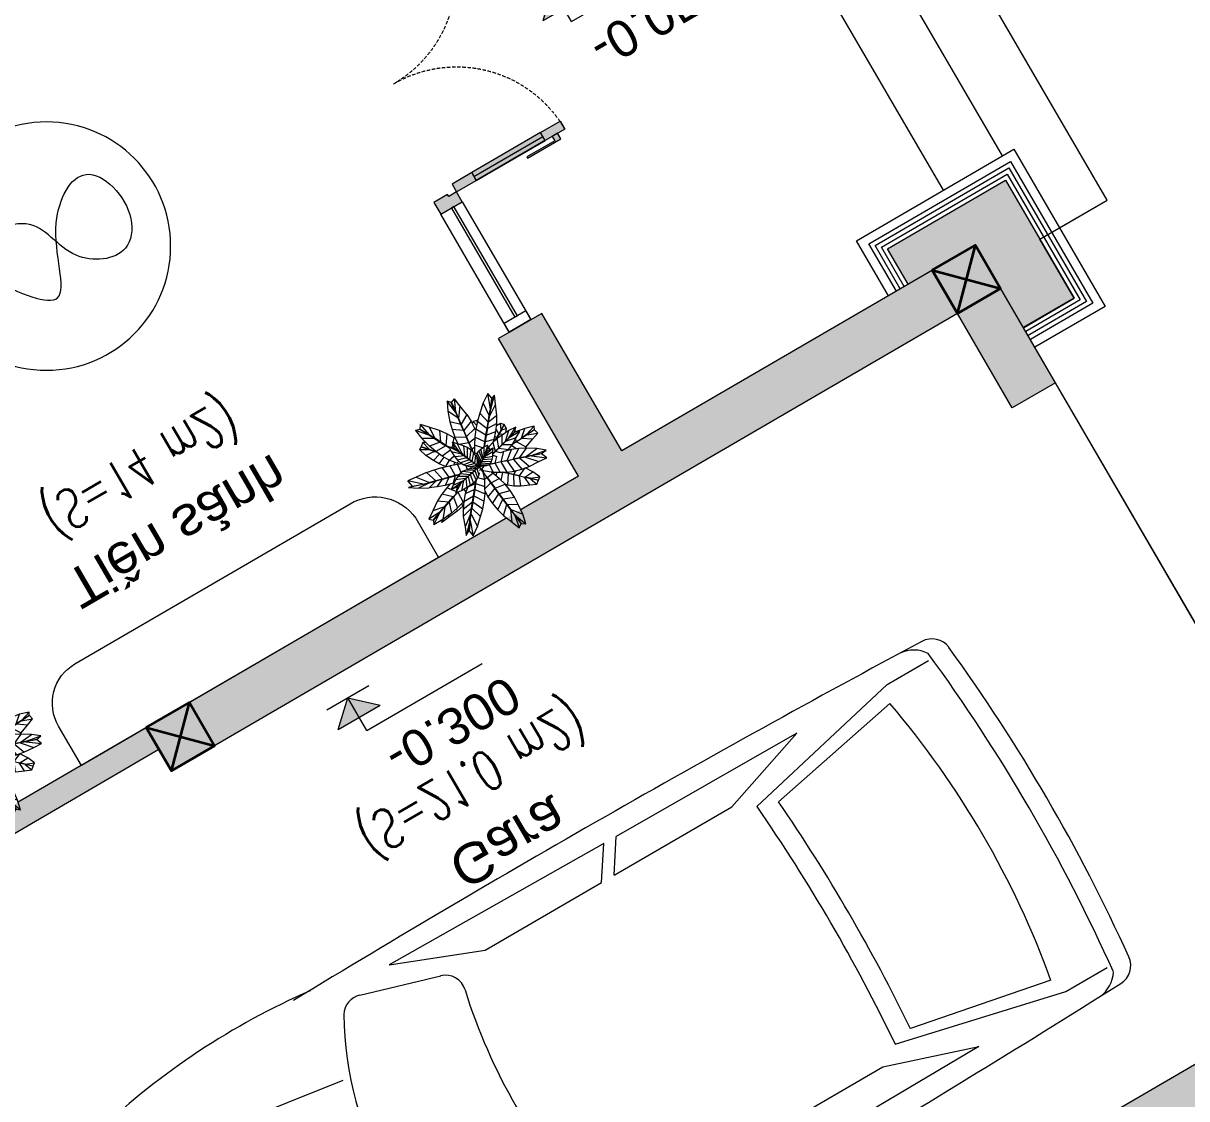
# Model space of a CAD drawing. Header units: millimetres. Extents: x 403824132 to 733479728, y 1974822364 to 2151530530.
# Drawn here: x 568744701 to 568749825, y 2063122247 to 2063126983 of the extents above; entities that cross this region are included whole.
import ezdxf
from ezdxf.enums import TextEntityAlignment as Align

# ---------------------------------------------------------------- set-up
doc = ezdxf.new("R2010")
doc.units = ezdxf.units.MM
doc.linetypes.add('HIDDEN', pattern=[0.75, 0.5, -0.25])
for name, color, linetype, lineweight in [('A-COT VACH', 2, 'Continuous', 35), ('A-HATCH', 251, 'Continuous', 5), ('A-KY HIEU', 34, 'Continuous', 20), ('A-TEXT', 7, 'Continuous', 18), ('E- THAY', 9, 'Continuous', 20), ('E- Tuong', 4, 'Continuous', 13), ('E-NoiThat', 32, 'Continuous', 9), ('i_Cay', 114, 'Continuous', 13), ('i_Hatch', 250, 'Continuous', 13), ('LD-CUA', 146, 'Continuous', 13), ('LD-THAY', 9, 'Continuous', 13)]:
    doc.layers.add(name, color=color, linetype=linetype, lineweight=lineweight)
doc.styles.add('A1-arial', font='arial.ttf')
doc.styles.add('AA - Arial - Regular', font='arial.ttf', dxfattribs={"height": 250})
doc.styles.add('Dim roman', font='romans.shx', dxfattribs={"width": 0.7})
pattern_1 = [(30.190698325, (727080080.85, 2036859049.5), (23.030767647, 87.110692756), [31.856492766, -95.5694783]), (120.190698325, (727080102.626, 2036859043.74), (-87.110692756, 23.030767647), [31.856492766, -95.5694783])]

# ---------------------------------------------------------------- blocks, each defined once
blk = doc.blocks.new('02PCAR01')
at = {"color": 0, "linetype": 'ByBlock'}
for p, q in [((-90.39, 26.87), (-54.31, 27.32)), ((-54.31, 27.32), (-67.5, 22.08)), ((-138, 26.03), (-145, 26.03)), ((-112.52, 20.16), (-138, 26.03)), ((-122.94, 26.61), (-92.48, 26.84)), ((-109.29, 22.08), (-122.94, 26.61)), ((-89.35, 22.08), (-92.48, 26.84)), ((-87.23, 22.08), (-90.39, 26.87)), ((-48.33, 25.72), (-60.01, 22.2)), ((-136.91, 23.5), (-115.59, 19.26)), ((-89.35, 22.08), (-109.29, 22.08)), ((-67.5, 22.08), (-87.23, 22.08)), ((-6, 20.97), (-40, 15.97)), ((-6, -20.97), (-40, -15.97)), ((-112.51, -20.11), (-138, -25.97)), ((-136.91, -23.36), (-115.59, -19.12)), ((-109.29, -21.95), (-122.94, -26.47)), ((-89.35, -21.95), (-109.29, -21.95)), ((-89.35, -21.95), (-92.48, -26.7)), ((-87.23, -21.95), (-90.39, -26.73)), ((-67.5, -21.95), (-87.23, -21.95)), ((-54.31, -27.18), (-67.5, -21.95)), ((-48.33, -25.52), (-60.01, -22)), ((-138, -25.97), (-145, -25.97)), ((-122.94, -26.47), (-92.48, -26.7)), ((-90.39, -26.73), (-54.31, -27.18))]:
    blk.add_line(p, q, dxfattribs=at)
for centre, radius, start, end in [((-145.41, 25.94), 3.14, 92.1119, 173.4899), ((-77.24, -1914.33), 1944.6, 88.89024, 92.01225), ((-141.57, 24.61), 4.6, 94.3987, 147.5288), ((-30.02, -77.69), 108.31, 76.6607, 96.5655), ((-8.86, 25.33), 3.14, 17.8179, 78.3942), ((-5.75, 24.64), 3.14, 14.3452, 76.6607), ((110.89, 0.1), 260.73, 174.2342, 185.7658), ((111.89, 0.1), 258.76, 174.0142, 185.9858), ((-47.46, 22.85), 3, 31.1455, 106.7984), ((-95.47, 0.91), 93.12, 343.0347, 15.8141), ((-87.12, 0.1), 48.72, 330.0774, 29.9226), ((-111.75, 0.91), 111.76, 346.3976, 12.667), ((-7.97, 0.1), 131.06, 169.6897, 190.3103), ((-59.14, 19.33), 3, 106.7984, 193.6631), ((146.01, 0.1), 262.31, 175.7971, 184.2029), ((147.71, 0.1), 261.01, 175.5919, 184.4407), ((-142.7, 0.1), 82.75, 347.0683, 12.9317), ((-59.14, -19.13), 3, 166.3369, 253.2016), ((-47.46, -22.65), 3, 253.2016, 328.8545), ((-6.15, -24.54), 3.14, 283.1156, 344.5941), ((-145.41, -25.74), 3.14, 186.5101, 267.8881), ((-141.57, -24.41), 4.6, 212.4712, 265.6013), ((-9.37, -25.23), 3.14, 281.3249, 340.8826), ((-77.24, 1914.53), 1944.6, 267.98775, 271.10976), ((-30.02, 77.89), 108.31, 263.4345, 283.1156)]:
    blk.add_arc(centre, radius, start, end, dxfattribs=at)
blk = doc.blocks.new('*U246')
h = blk.add_hatch(color=254)
h.dxf.hatch_style = 1
h.paths.add_polyline_path([(21.7, 344.5), (21.7, 514.1), (50, 514.1), (50, 485.9), (27.4, 485.9), (27.4, 344.5)])
h = blk.add_hatch(color=253)
h.dxf.hatch_style = 1
h.paths.add_polyline_path([(50, 450), (90, 450), (90, 550), (50, 550)])
h.paths.add_polyline_path([(50, 100), (90, 100), (90, 0), (50, 0)])
h = blk.add_hatch(color=253)
h.dxf.hatch_style = 1
h.paths.add_polyline_path([(1150, 100), (1110, 100), (1110, 0), (1150, 0)])
h.paths.add_polyline_path([(1150, 450), (1110, 450), (1110, 550), (1150, 550)])
h = blk.add_hatch(color=254)
h.dxf.hatch_style = 1
h.paths.add_polyline_path([(50, 450), (90, 450), (90, 100), (50, 100)])
h = blk.add_hatch(color=254)
h.dxf.hatch_style = 1
h.paths.add_polyline_path([(1110, 450), (1150, 450), (1150, 100), (1110, 100)])
h = blk.add_hatch(color=253)
h.dxf.hatch_style = 1
h.paths.add_polyline_path([(0, 0), (50, 0), (50, -40), (60, -40), (60, -110), (0, -110)])
h = blk.add_hatch(color=253)
h.dxf.hatch_style = 1
h.paths.add_polyline_path([(1200, 0), (1150, 0), (1150, -40), (1140, -40), (1140, -110), (1200, -110)])
at = {"linetype": 'Continuous'}
blk.add_line((70, 100), (70, 450), dxfattribs=at)
for p, q in [((90, 450), (90, 100)), ((1110, 450), (1110, 100)), ((1130, 100), (1130, 450))]:
    blk.add_line(p, q)
for points in [[(21.7, 344.5), (21.7, 514.1), (50, 514.1), (50, 485.9), (27.4, 485.9), (27.4, 344.5)], [(50, 450), (90, 450), (90, 100), (50, 100)], [(1110, 450), (1150, 450), (1150, 100), (1110, 100)], [(0, 0), (50, 0), (50, -40), (60, -40), (60, -110), (0, -110)], [(1200, 0), (1150, 0), (1150, -40), (1140, -40), (1140, -110), (1200, -110)]]:
    blk.add_lwpolyline(points, close=True)
for points in [[(50, 450), (90, 450), (90, 550), (50, 550), (50, 450)], [(1150, 450), (1110, 450), (1110, 550), (1150, 550), (1150, 450)], [(50, 452.9), (50, 100)], [(1150, 452.9), (1150, 100)], [(50, 100), (90, 100), (90, 0), (50, 0), (50, 100)], [(1150, 100), (1110, 100), (1110, 0), (1150, 0), (1150, 100)]]:
    blk.add_lwpolyline(points)
at = {"linetype": 'HIDDEN', "ltscale": 30}
for points in [[(600, 0, 0.414214), (50, 550, 0.414214)], [(600, 0, -0.414214), (1150, 550, -0.414214)]]:
    blk.add_lwpolyline(points, format="xyb", dxfattribs=at)
blk = doc.blocks.new('palmtree')
blk.add_wipeout([(-110.9, -158.3), (-126.4, -204.9), (-137.2, -252.5), (-143.8, -300.8), (-148.8, -365.2), (-145.5, -426.6), (-119.7, -415.1), (-100.1, -434.1), (-71.8, -388.3), (-36.3, -331.9), (-16.1, -287.7), (0.3, -241.6), (12.2, -194.1), (16.1, -153.4), (22.2, -170.6), (42.6, -211.8), (66.9, -251.6), (94.6, -289.9), (134.2, -341.2), (177.8, -384.6), (190, -348), (215.1, -367.7), (210, -342.5), (204.9, -317.3), (192.9, -254.9), (185.3, -233.4), (177.7, -211.9), (174.2, -194.4), (195.1, -203.3), (216, -212.2), (277.8, -229.8), (302.7, -237.1), (327.6, -244.5), (329.7, -232), (375.8, -239.8), (369.7, -213.5), (393.1, -197), (354.6, -159.4), (307.3, -112.6), (268.5, -83), (227.1, -57.1), (205.8, -42.1), (254.5, -36.6), (302.2, -27), (356.8, -11.1), (387.9, -0.9), (443.3, 23.4), (417.9, 22.5), (431.9, 62.5), (404.6, 64.2), (343.8, 68.2), (285.6, 70.5), (236.4, 69), (188.6, 65.3), (218.8, 94.2), (245.5, 125.8), (277.1, 169.5), (301.5, 216.3), (267.7, 248), (250.8, 243.6), (264.7, 272.8), (274.2, 302), (283.7, 331.2), (255.5, 329.8), (243.9, 354.6), (201.1, 322.1), (147.8, 282.2), (112.9, 248.2), (81.1, 211.1), (74.8, 202.3), (75.6, 261.3), (71.2, 309.9), (61.5, 373.8), (44.4, 432.9), (21.9, 415.8), (-1.6, 429.9), (-10.2, 404.4), (-29.7, 347.5), (-40.6, 316), (-50.4, 268.3), (-51.9, 255), (-60.3, 262.1), (-87.2, 257.8), (-115.8, 295.9), (-156.8, 347.4), (-201.6, 390.4), (-214.9, 357), (-235.7, 367.1), (-229.3, 340.5), (-223, 314), (-207.6, 248.1), (-184, 190.1), (-212.4, 195), (-230.6, 180.5), (-232.5, 167.4), (-234.4, 154.3), (-223.7, 132.2), (-244.6, 137), (-267.7, 139.2), (-290.9, 141.4), (-274.9, 117.2), (-309.6, 116.1), (-339.5, 116.3), (-397, 108.9), (-392.1, 88.5), (-403, 63), (-360.8, 38.6), (-334.7, 23.2), (-313.2, 3.1), (-297.9, 3.5), (-335.5, -10.9), (-364.5, -22.4), (-415.1, -51.2), (-383.4, -65.8), (-402.5, -95.8), (-349.7, -101.1), (-317, -104.7), (-261.1, -108.1), (-294.3, -147), (-308.5, -168.3), (-322.6, -189.6), (-291.9, -224.2), (-249.2, -213.8), (-196.4, -201.4), (-159.2, -185.9), (-110.1, -156.6)]).dxf.layer = 'i_Cay'
at = {"layer": 'i_Cay'}
for p, q in [((-18.8, 379), (-1.6, 429.9)), ((17, 352.8), (-1.6, 429.9)), ((21.9, 415.8), (-1.6, 429.9)), ((19.8, 352.7), (44.4, 432.9)), ((23.4, 416), (44.4, 432.9)), ((44.4, 432.9), (61.5, 373.8)), ((-187.5, 297.6), (-235.7, 367.1)), ((-223, 314), (-235.7, 367.1)), ((-216.1, 356.1), (-235.7, 367.1)), ((-216.1, 356.1), (-187.5, 297.6)), ((-214.9, 357), (-201.6, 390.4)), ((-185.2, 298.8), (-214.9, 357)), ((-201.6, 390.4), (-156.8, 347.4)), ((-185.2, 298.8), (-201.6, 390.4)), ((-40.6, 316), (-18.8, 379)), ((-18.8, 379), (15, 312.4)), ((15, 312.4), (17, 352.8)), ((21.9, 415.8), (17, 352.8)), ((17.4, 312.3), (61.5, 373.8)), ((19.8, 352.7), (17.4, 312.3)), ((19.8, 352.7), (23.4, 416)), ((61.5, 373.8), (71.2, 309.9)), ((201.1, 322.1), (243.9, 354.6)), ((216.1, 280.3), (243.9, 354.6)), ((255.5, 329.8), (243.9, 354.6)), ((-207.6, 248.1), (-223, 314)), ((-223, 314), (-167.2, 262.7)), ((-167.2, 262.7), (-187.5, 297.6)), ((-165.1, 263.7), (-185.2, 298.8)), ((-165.1, 263.7), (-156.8, 347.4)), ((-156.8, 347.4), (-115.8, 295.9)), ((-145.1, 228.6), (-115.8, 295.9)), ((-115.8, 295.9), (-86.2, 256.5)), ((-40.6, 316), (-50.4, 268.3)), ((-40.6, 316), (12.9, 272.1)), ((12.9, 272.1), (15, 312.4)), ((15, 272), (17.4, 312.3)), ((15, 272), (71.2, 309.9)), ((71.2, 309.9), (75.6, 261.3)), ((112.9, 248.2), (147.8, 282.2)), ((147.8, 282.2), (201.1, 322.1)), ((147.8, 282.2), (167.4, 215.8)), ((201.1, 322.1), (191.8, 248.1)), ((255.5, 329.8), (216.1, 280.3)), ((218.3, 278.7), (283.7, 331.2)), ((218.3, 278.7), (256.8, 329.1)), ((256.8, 329.1), (283.7, 331.2)), ((283.7, 331.2), (264.7, 272.8)), ((-207.6, 248.1), (-146.8, 227.6)), ((-189.9, 202.3), (-207.6, 248.1)), ((-146.8, 227.6), (-167.2, 262.7)), ((-145.1, 228.6), (-165.1, 263.7)), ((-126.5, 192.7), (-146.8, 227.6)), ((-125, 193.5), (-145.1, 228.6)), ((-86.2, 256.5), (-125, 193.5)), ((-104.9, 158.4), (-59.9, 215)), ((-87, 257.5), (-86.2, 258.8)), ((-86.2, 258.8), (-85.4, 255.3)), ((-86.2, 256.5), (-59.9, 215)), ((-84.9, 259.6), (-60.3, 262.1)), ((-82.7, 250.9), (-84.9, 259.6)), ((-72.6, 235.1), (-60.3, 262.1)), ((-60.3, 262.1), (-51.9, 254.9)), ((-59.9, 215), (-37.2, 171.3)), ((-56.1, 214.9), (-58.4, 212.4)), ((-56.2, 207.9), (-56, 219.8)), ((-56, 219.8), (-50.4, 268.3)), ((-56, 219.8), (8.7, 191.4)), ((-50.4, 268.3), (10.9, 231.7)), ((8.7, 191.4), (10.9, 231.7)), ((12.6, 231.6), (10.3, 191.3)), ((75.8, 212.5), (10.3, 191.3)), ((10.9, 231.7), (12.9, 272.1)), ((12.6, 231.6), (15, 272)), ((12.6, 231.6), (75.6, 261.3)), ((71.4, 166.2), (75.8, 212.5)), ((74.8, 202.3), (81.1, 211.1)), ((75.6, 261.3), (75.8, 212.5)), ((81.1, 211.1), (112.9, 248.2)), ((96.8, 186.2), (81.1, 211.1)), ((112.9, 248.2), (143.1, 183.6)), ((143.1, 183.6), (167.4, 215.8)), ((169.1, 214.5), (144.5, 182.5)), ((167.4, 215.8), (191.8, 248.1)), ((193.7, 246.6), (169.1, 214.5)), ((169.1, 214.5), (236.8, 214.4)), ((216.1, 280.3), (191.8, 248.1)), ((193.7, 246.6), (218.3, 278.7)), ((193.7, 246.6), (264.7, 272.8)), ((213.3, 171.8), (236.8, 214.4)), ((264.7, 272.8), (236.8, 214.4)), ((246.1, 197.8), (267.7, 248)), ((285.7, 229.4), (246.1, 197.8)), ((286.8, 228.4), (247.7, 195.6)), ((301.5, 216.3), (247.7, 195.6)), ((249.5, 241.1), (267.7, 248)), ((267.7, 248), (285.7, 229.4)), ((277.1, 169.5), (301.5, 216.3)), ((286.8, 228.4), (301.5, 216.3)), ((-274.9, 117.2), (-290.9, 141.4)), ((-290.9, 141.4), (-244.6, 137)), ((-229.7, 96.5), (-290.9, 141.4)), ((-234.4, 154.3), (-230.6, 180.5)), ((-203.5, 155.8), (-234.4, 154.3)), ((-223.7, 132.2), (-234.4, 154.3)), ((-230.6, 180.5), (-203.5, 155.8)), ((-229.9, 181.9), (-212.4, 195)), ((-201.9, 157.9), (-229.9, 181.9)), ((-201.9, 157.9), (-212.4, 195)), ((-212.4, 195), (-184, 190.1)), ((-203.5, 155.8), (-182.1, 138.4)), ((-201.9, 157.9), (-180.8, 140.4)), ((-189.9, 202.3), (-126.5, 192.7)), ((-168.3, 158.1), (-189.9, 202.3)), ((-180.8, 140.4), (-175.2, 172.2)), ((-142.4, 116.3), (-168.3, 158.1)), ((-106.2, 157.7), (-168.3, 158.1)), ((-126.5, 192.7), (-106.2, 157.7)), ((-104.9, 158.4), (-125, 193.5)), ((-109.9, 167.1), (-110.3, 164.8)), ((-106.8, 161.7), (-108.2, 161.2)), ((-107.5, 160), (-106.7, 159.6)), ((-107, 159.1), (-106.7, 159.6)), ((-106.7, 159.6), (-104.8, 158.4)), ((-106.2, 157.7), (-85.8, 122.8)), ((-84.8, 123.3), (-104.9, 158.4)), ((-84.8, 123.3), (-37.2, 171.3)), ((-37.2, 171.3), (-19.6, 126.7)), ((-34.2, 163.9), (6.7, 151.1)), ((4.5, 110.7), (6.7, 151.1)), ((5.5, 110.6), (7.9, 151)), ((6.7, 151.1), (8.7, 191.4)), ((6.8, 153.2), (8, 153.8)), ((9, 170.3), (7.8, 173.1)), ((7.9, 151), (10.3, 191.3)), ((7.9, 151), (67.1, 162.9)), ((26.9, 127.2), (44.6, 145.4)), ((44.6, 145.4), (75.4, 169.3)), ((44.6, 145.4), (59.1, 86.5)), ((62.3, 159.2), (60.4, 161.6)), ((75.4, 169.3), (69.1, 102.5)), ((75.4, 169.3), (100, 188.7)), ((79.1, 118.5), (100, 188.7)), ((99.5, 150.1), (79.1, 118.5)), ((80.8, 117.5), (129.2, 170.1)), ((100.6, 149.5), (80.8, 117.5)), ((99.5, 150.1), (100, 188.7)), ((99.9, 181.2), (113.8, 159.1)), ((100.6, 149.5), (129.2, 170.1)), ((129.2, 170.1), (126, 136)), ((127.2, 148.4), (186.1, 131.2)), ((128.4, 161.6), (144.5, 182.5)), ((128.6, 164.6), (143.1, 183.6)), ((142.8, 183.4), (143.7, 181.5)), ((144.5, 182.5), (213.3, 171.8)), ((161.9, 205.3), (157.5, 202.7)), ((186.1, 131.2), (213.3, 171.8)), ((198, 149.1), (245.5, 125.8)), ((206.6, 161.9), (220.7, 173.4)), ((211.1, 168.5), (219.2, 175.3)), ((246.1, 197.8), (219.2, 175.3)), ((220.3, 184.7), (219.2, 175.3)), ((247.7, 195.6), (220.7, 173.4)), ((220.7, 173.4), (277.1, 169.5)), ((245.5, 125.8), (277.1, 169.5)), ((-403, 63), (-392.1, 88.5)), ((-336.9, 74.7), (-403, 63)), ((-397, 108.9), (-339.5, 116.3)), ((-392, 90), (-397, 108.9)), ((-336.1, 77.2), (-397, 108.9)), ((-392.1, 88.5), (-336.9, 74.7)), ((-336.1, 77.2), (-392, 90)), ((-339.5, 116.3), (-279.7, 115.9)), ((-299.2, 68.2), (-339.5, 116.3)), ((-336.9, 74.7), (-299.9, 65.8)), ((-336.1, 77.2), (-299.2, 68.2)), ((-303.6, 109.5), (-275.2, 116.1)), ((-303.6, 109.5), (-230.5, 94.6)), ((-272, 83.2), (-303.6, 109.5)), ((-279.7, 115.9), (-277.1, 115.8)), ((-279.4, 115.2), (-279.7, 115.9)), ((-275.2, 116.1), (-230.5, 94.6)), ((-274.9, 117.2), (-229.7, 96.5)), ((-273.7, 115.5), (-270.6, 115.2)), ((-232.9, 50.3), (-272, 83.2)), ((-204, 82.8), (-272, 83.2)), ((-262.3, 59), (-268.9, 80.6)), ((-244.6, 137), (-196.1, 125.8)), ((-203.2, 84.3), (-244.6, 137)), ((-232.9, 50.3), (-177.4, 70.8)), ((-232, 97.7), (-231.8, 95.3)), ((-230.5, 94.6), (-204, 82.8)), ((-203.2, 84.3), (-229.7, 96.5)), ((-182.1, 138.4), (-206.3, 128.2)), ((-204, 82.8), (-177.4, 70.8)), ((-203.2, 84.3), (-176.7, 72.3)), ((-176.7, 72.3), (-196.1, 125.8)), ((-196.1, 125.8), (-161.3, 115.9)), ((-188.9, 77.9), (-188.9, 76)), ((-182.1, 138.4), (-160.9, 121)), ((-180.8, 140.4), (-159.6, 122.7)), ((-177.4, 70.8), (-150.9, 59)), ((-150.3, 60.1), (-176.7, 72.3)), ((-160.9, 121), (-165.1, 117)), ((-161.3, 115.9), (-127.8, 103)), ((-150.3, 60.1), (-161.3, 115.9)), ((-160.9, 121), (-148.7, 111.1)), ((-153.8, 134.8), (-159.6, 122.7)), ((-143.1, 109), (-159.6, 122.7)), ((-142.4, 116.3), (-85.8, 122.8)), ((-132.2, 104.8), (-142.4, 116.3)), ((-136.2, 109.2), (-137.5, 106.8)), ((-127.8, 103), (-123.9, 48)), ((-95.9, 87), (-127.8, 103)), ((-59.7, 48.7), (-118.7, 73)), ((-79.7, 67), (-118.7, 73)), ((-109.8, 51.2), (-118.7, 73)), ((-96.4, 69.6), (-95.9, 87)), ((-95.9, 87), (-85, 79.2)), ((-79, 67.9), (-95.5, 98.9)), ((-58.5, 50.3), (-95.5, 98.9)), ((-95.5, 98.9), (-70.5, 97.2)), ((-87.5, 83.9), (-90.7, 83.3)), ((-89.2, 128.6), (-88.4, 129.7)), ((-85.8, 122.8), (-71, 97.3)), ((-69.8, 97.1), (-84.8, 123.3)), ((-72.3, 99.5), (-71.6, 100.3)), ((-50.2, 42.5), (-70.5, 97.2)), ((-70.5, 97.2), (-45.9, 89)), ((-58.8, 93.3), (-19.6, 126.7)), ((-41.9, 34.6), (-45.9, 89)), ((-45.9, 89), (-30.9, 82.6)), ((-30.9, 82.6), (-33.6, 26.8)), ((-18.1, 74), (-30.9, 82.6)), ((-25.4, 19), (-18.1, 74)), ((-19.6, 126.7), (-2.8, 82)), ((-18.1, 74), (-8.1, 62.9)), ((-2.8, 82), (-16.7, 72.6)), ((4.5, 110.7), (-15.1, 114.8)), ((-3.8, 67.7), (0.8, 86.9)), ((-1.6, 76.8), (-2.8, 82)), ((0.8, 86.9), (12.1, 107.7)), ((0.8, 86.9), (29.2, 38.8)), ((4.5, 110.7), (3.5, 92.1)), ((5.5, 110.6), (4.5, 93.8)), ((5.1, 120.2), (6.1, 120.6)), ((15, 111.7), (5.5, 110.6)), ((12.1, 107.7), (26.9, 127.2)), ((12.1, 107.7), (39.2, 54.6)), ((26.9, 127.2), (49.1, 70.6)), ((39.2, 54.6), (49.1, 70.6)), ((49.1, 70.6), (59.1, 86.5)), ((60.5, 85.8), (50.3, 70)), ((50.3, 70), (107.5, 77.3)), ((59.1, 86.5), (69.1, 102.5)), ((70.7, 101.6), (60.5, 85.8)), ((60.5, 85.8), (115.8, 100.8)), ((64.7, 92.4), (63.5, 93.6)), ((79.1, 118.5), (69.1, 102.5)), ((70.7, 101.6), (126, 136)), ((80.8, 117.5), (70.7, 101.6)), ((86.1, 129.4), (87.3, 128)), ((107.5, 77.3), (96.5, 55.7)), ((115.8, 100.8), (107.5, 77.3)), ((126, 136), (115.8, 100.8)), ((154.9, 93.4), (118.2, 108.9)), ((118.4, 60.5), (154.9, 93.4)), ((154.9, 93.4), (186.1, 131.2)), ((155, 93.7), (188.6, 65.3)), ((218.8, 94.2), (177.9, 121.4)), ((188.6, 65.3), (218.8, 94.2)), ((261, 70.5), (211.8, 67.4)), ((218.8, 94.2), (245.5, 125.8)), ((261, 70.5), (233.4, 1.2)), ((310.2, 70.5), (261, 70.5)), ((310.2, 70.5), (273.5, 4.8)), ((310.2, 70.5), (377.4, 66)), ((-360.8, 38.6), (-403, 63)), ((-364.5, -22.4), (-306.5, 0.7)), ((-360.8, 38.6), (-299.9, 65.8)), ((-308.7, 7.9), (-360.8, 38.6)), ((-262.8, 57), (-308.7, 7.9)), ((-297.9, 3.5), (-308.7, 7.9)), ((-306.5, 0.7), (-263.1, 14.8)), ((-246.5, -39.6), (-306.5, 0.7)), ((-299.9, 65.8), (-262.8, 57)), ((-262.3, 59), (-299.2, 68.2)), ((-263.1, 14.8), (-218.8, 24.6)), ((-209.8, -34.3), (-263.1, 14.8)), ((-262.8, 57), (-231.7, 49.6)), ((-262.3, 59), (-235.3, 52.4)), ((-247.4, 18.3), (-227.1, 46.6)), ((-202.6, 30.7), (-232.9, 50.3)), ((-218.8, 24.6), (-173.3, 29.7)), ((-173.1, -28.9), (-218.8, 24.6)), ((-150.9, 59), (-202.6, 30.7)), ((-196, 27.2), (-202.6, 30.7)), ((-173.3, 29.7), (-150.9, 28.1)), ((-136.3, -23.5), (-173.3, 29.7)), ((-150.9, 59), (-124.4, 47)), ((-150.9, 28.1), (-124.4, 47)), ((-150.3, 60.1), (-123.9, 48)), ((-148.6, 59.5), (-148.8, 58.1)), ((-124.4, 47), (-104.7, 38.3)), ((-123.9, 48), (-105.2, 39.6)), ((-102.1, 31.5), (-121.3, 14.7)), ((-99.5, -18.2), (-121.3, 14.7)), ((-110.2, 40.8), (-109.8, 41.8)), ((-51.3, 41), (-109.8, 51.2)), ((-99, 23.8), (-109.8, 51.2)), ((-99, 23.8), (-42.9, 33.3)), ((-90.3, 8.9), (-99, 23.8)), ((-91.4, 5.1), (-88.9, 7.3)), ((-90.3, 8.9), (-34.4, 25.7)), ((-80.1, -3.3), (-90.3, 8.9)), ((-80.1, -3.3), (-26, 18.1)), ((-79.7, 67), (-59.7, 48.7)), ((-58.5, 50.3), (-79, 67.9)), ((-69, 57.3), (-68.9, 59.3)), ((-68.3, -12.1), (-17.7, 10.4)), ((-59.7, 48.7), (-51.3, 41)), ((-58.5, 50.3), (-50.2, 42.5)), ((-9.3, 2.8), (-57.5, -13.6)), ((-51.3, 41), (-42.9, 33.3)), ((-41.9, 34.6), (-50.2, 42.5)), ((-42.9, 33.3), (-34.4, 25.7)), ((-42.8, 33.3), (-42.6, 35.4)), ((-41.9, 34.6), (-33.6, 26.8)), ((-34.4, 25.7), (-26, 18.1)), ((-33.6, 26.8), (-25.4, 19)), ((-26, 18.1), (-17.7, 10.4)), ((-25.4, 19), (-17.1, 11.1)), ((-20.4, 14.3), (-19.4, 12)), ((-17.7, 10.4), (-9.3, 2.8)), ((-17.1, 11.1), (-8.1, 62.9)), ((-17.1, 11.1), (-8.9, 3.3)), ((-16.1, 10.3), (-16.9, 9.8)), ((-11.4, 5.9), (-9.1, 2.6)), ((-8.9, 2.5), (-11.1, 5.5)), ((-9.3, 2.8), (-0.9, -4.9)), ((-8.9, 3.3), (-5.3, 50.3)), ((-8.9, 3.3), (-0.6, -4.5)), ((-8.1, 62.9), (-5.3, 50.3)), ((-6.3, 54.8), (-3.8, 67.7)), ((-5.3, 50.3), (-3.4, 37.7)), ((-3.8, 67.7), (19.2, 22.8)), ((-3.7, 39.1), (9.2, 6.8)), ((-0.6, -4.5), (-3.4, 37.7)), ((3.4, -1.3), (-0.8, 5.3)), ((3.4, -1.3), (9.2, 6.8)), ((10.5, 7.9), (3.5, -1.2)), ((3.7, -1.5), (9.6, 6.5)), ((11.5, 9.5), (4.6, 0.4)), ((9.2, 6.8), (19.2, 22.8)), ((9.8, 6.9), (9.3, 7.1)), ((9.6, 6.5), (19.8, 22.4)), ((9.6, 6.5), (49.6, 12)), ((11.4, -1.3), (10, 1)), ((11.4, 0.8), (20.6, -0.6)), ((12.1, 11.6), (12.4, 11.5)), ((57.4, 2.5), (15.8, -9.8)), ((18.4, 21.7), (19.8, 22.7)), ((19.2, 22.8), (29.2, 38.8)), ((19.8, 22.4), (30, 38.3)), ((19.8, 22.4), (66.2, 23.8)), ((49.6, 12), (19.8, 0)), ((19.8, 0), (26.7, -4.8)), ((20.5, 25), (21.6, 25.3)), ((29.2, 38.8), (39.2, 54.6)), ((30, 38.3), (40.2, 54.1)), ((30, 38.3), (82.6, 36.3)), ((77.9, 2.9), (32.7, -16.6)), ((50.3, 70), (40.2, 54.1)), ((40.2, 54.1), (96.5, 55.7)), ((42.2, 57.3), (41.3, 58.1)), ((43.7, -0.6), (57.4, 2.5)), ((66.2, 23.8), (49.6, 12)), ((98.7, 2.7), (49.6, -23.3)), ((57.4, 2.5), (77.9, 2.9)), ((82.6, 36.3), (66.2, 23.8)), ((71.8, 28.1), (72.5, 2.9)), ((77.9, 2.9), (98.7, 2.7)), ((96.5, 55.7), (82.6, 36.3)), ((89.8, 46.4), (117.2, 51.9)), ((98.7, 2.7), (120.6, -5)), ((118.4, 60.5), (103.1, 68.8)), ((106, 49.7), (118.4, 60.5)), ((117.2, 51.9), (113.6, -2.5)), ((117.2, 51.9), (163.3, 60.9)), ((139.5, 56.4), (127.6, 68.8)), ((163.3, 60.9), (153.2, -6.2)), ((211.8, 67.4), (163.3, 60.9)), ((187.1, 64.2), (188.6, 65.3)), ((211.8, 67.4), (193.2, -2.5)), ((193.2, -2.5), (233.4, 1.2)), ((233.4, 1.2), (273.5, 4.8)), ((233.7, -0.3), (273.8, 3.2)), ((273.5, 4.8), (313.6, 8.5)), ((313.9, 6.5), (273.8, 3.2)), ((273.8, 3.2), (325.8, -21.4)), ((377.4, 66), (313.6, 8.5)), ((353.6, 12.2), (313.6, 8.5)), ((313.9, 6.5), (354.1, 10.1)), ((313.9, 6.5), (387.9, -0.9)), ((353.6, 12.2), (431.9, 62.5)), ((417.9, 22.5), (353.6, 12.2)), ((354.1, 10.1), (443.3, 23.4)), ((354.1, 10.1), (418.4, 21.3)), ((377.4, 66), (431.9, 62.5)), ((443.3, 23.4), (387.9, -0.9)), ((417.9, 22.5), (431.9, 62.5)), ((418.4, 21.3), (443.3, 23.4)), ((-415.1, -51.2), (-364.5, -22.4)), ((-320, -50.3), (-415.1, -51.2)), ((-382, -61.2), (-415.1, -51.2)), ((-319.4, -53), (-402.5, -95.8)), ((-402.5, -95.8), (-381.4, -62.6)), ((-320, -50.3), (-382, -61.2)), ((-381.4, -62.6), (-319.4, -53)), ((-283.2, -45), (-364.5, -22.4)), ((-282.8, -47.3), (-349.7, -101.1)), ((-320, -50.3), (-283.2, -45)), ((-319.4, -53), (-282.8, -47.3)), ((-284.3, -108.3), (-246, -41.6)), ((-283.2, -45), (-246.5, -39.6)), ((-282.8, -47.3), (-246, -41.6)), ((-246.5, -39.6), (-209.8, -34.3)), ((-246, -41.6), (-209.4, -36)), ((-209.4, -36), (-237.8, -107.9)), ((-173.1, -28.9), (-209.8, -34.3)), ((-209.4, -36), (-172.8, -30.3)), ((-192.2, -103.6), (-172.8, -30.3)), ((-179.4, -31.3), (-183.9, -30.4)), ((-177.9, -29.5), (-178.6, -31.2)), ((-173.1, -28.9), (-136.3, -23.5)), ((-172.8, -30.3), (-136, -24.7)), ((-147.6, -94.8), (-136, -24.7)), ((-136.3, -23.5), (-99.5, -18.2)), ((-136, -24.7), (-99.4, -19)), ((-127.6, -22.2), (-128, -23.4)), ((-107.4, -80.5), (-99.4, -19)), ((-67.9, -65.5), (-107.4, -80.5)), ((-63.2, -12.8), (-99.5, -18.2)), ((-99.4, -19), (-62.7, -13.4)), ((-80.9, -16.2), (-80.8, -15.4)), ((-68.3, -12.1), (-80.1, -3.3)), ((-65.6, -13.8), (-69.2, -13.7)), ((-57.5, -13.6), (-68.3, -12.1)), ((-62.7, -13.4), (-67.9, -65.5)), ((-18.1, -35.7), (-67.9, -65.5)), ((-65.7, -70.7), (-57.1, -58.9)), ((-60.6, -13.1), (-62.7, -13.4)), ((-46.9, -14.2), (-57.5, -13.6)), ((-46.9, -14.2), (-0.9, -4.9)), ((-11.6, -7.1), (-46.9, -14.2)), ((-31.1, -10.9), (-17.9, -18.9)), ((-23.6, -82.7), (-12.9, -46.5)), ((-23.4, -9.4), (-1.5, -7.7)), ((-23, -82.9), (-12.6, -46.6)), ((-21.9, -9.1), (-1.5, -7.7)), ((-18, -18.7), (-13.6, -19.9)), ((-15.8, -23.9), (-17.9, -18.9)), ((-5.6, -90.2), (-15.3, -26.8)), ((-15.3, -26.8), (-15.3, -26.9)), ((-13.4, -29.3), (-12.9, -46.5)), ((-12.9, -46.5), (-1.5, -7.7)), ((-12.6, -46.6), (-1.5, -7.7)), ((-12.3, -46.1), (-12.6, -46.6)), ((-12.6, -46.6), (-12.3, -46.1)), ((-11.7, -7), (-11.6, -7.1)), ((-11.6, -7.1), (-11.7, -7)), ((-11.5, -7), (-11.7, -7)), ((-11.6, -7.1), (-0.9, -4.9)), ((0, -7.1), (-11.6, -7.1)), ((-4, -23.7), (-5.9, -22.8)), ((-5.7, -5.8), (-5.6, -5.9)), ((30.6, -63.4), (-5.6, -90.2)), ((-5.5, -5.8), (-5.5, -5.8)), ((-1.5, -7.7), (-4.2, -25.4)), ((-0.9, -25.1), (-4.2, -25.4)), ((-4.2, -25.4), (-0.5, -30.8)), ((-3.2, -5.3), (-3.2, -5.3)), ((-3.2, -5.3), (-3.1, -5.4)), ((-1.5, -7.7), (0, -7.1)), ((6.4, -8.1), (-1.5, -7.7)), ((6.2, -8.2), (-1.5, -7.7)), ((-1, -4.1), (0.2, -6.9)), ((-0.9, -4.9), (0, -7.1)), ((4.6, -27.6), (-0.9, -25.1)), ((0.2, -6.9), (-0.6, -4.5)), ((3.4, -1.3), (-0.1, -5.8)), ((3.7, -1.5), (-0.1, -5.9)), ((-0.1, -6.9), (0.2, -6.9)), ((0.2, -6.9), (-0.1, -6.9)), ((3.7, -1.5), (6.1, -1.8)), ((6.2, -8.2), (4.3, -15.5)), ((15.6, -10.2), (6.2, -8.2)), ((13.8, -7.2), (6.4, -8.1)), ((6.4, -8.1), (15.8, -9.8)), ((12, -9), (8.4, -8.6)), ((13.4, -9.2), (9.1, -8.8)), ((12.3, -41), (18.7, -52.3)), ((15.6, -10.2), (18.7, -52.3)), ((32.4, -17.1), (15.6, -10.2)), ((32.7, -16.6), (15.8, -9.8)), ((18.7, -52.3), (31.6, -64.4)), ((21.5, -12.5), (21.6, -12)), ((32.4, -17.1), (31.6, -64.4)), ((31.6, -64.4), (45.3, -76.2)), ((49.2, -24.1), (32.4, -17.1)), ((32.7, -16.6), (49.6, -23.3)), ((49.2, -24.1), (45.3, -76.2)), ((66, -31), (49.2, -24.1)), ((49.6, -23.3), (66.5, -30)), ((66, -31), (65.8, -86.3)), ((82.8, -37.9), (66, -31)), ((120.6, -5), (66.5, -30)), ((83.5, -36.8), (66.5, -30)), ((73.9, -33), (73.3, -34)), ((82.8, -37.9), (88.4, -93.5)), ((99.5, -44.9), (82.8, -37.9)), ((83.5, -36.8), (141, -16)), ((100.4, -43.5), (83.5, -36.8)), ((116.3, -51.8), (99.5, -44.9)), ((99.5, -44.9), (113.2, -98.4)), ((100.4, -43.5), (160.2, -29.9)), ((117.3, -50.3), (100.4, -43.5)), ((113.2, -50.4), (114.3, -49)), ((116.3, -51.8), (149.8, -104.5)), ((133.1, -58.8), (116.3, -51.8)), ((184.8, -56), (117.3, -50.3)), ((134.1, -56.9), (117.3, -50.3)), ((120.6, -5), (141, -16)), ((127.2, -8.5), (153.2, -6.2)), ((153.4, -7.2), (128.5, -9.2)), ((185.7, -104), (133.1, -58.8)), ((166.4, -74.4), (133.1, -58.8)), ((205, -76.8), (134.1, -56.9)), ((166.9, -73.4), (134.1, -56.9)), ((141, -16), (160.2, -29.9)), ((153.9, -66.8), (152.8, -68)), ((153.2, -6.2), (193.2, -2.5)), ((193.5, -3.7), (153.4, -7.2)), ((153.4, -7.2), (181.3, -43.8)), ((160.2, -29.9), (184.8, -56)), ((172.4, -42.8), (181.3, -43.8)), ((174.3, -44.8), (175.8, -43.1)), ((181.3, -43.8), (230.3, -40.4)), ((184.8, -56), (205, -76.8)), ((233.7, -0.3), (193.5, -3.7)), ((193.5, -3.7), (230.3, -40.4)), ((198.4, -42.6), (227.1, -57.1)), ((204.6, -76.3), (227.1, -57.1)), ((227.1, -57.1), (268.5, -83)), ((230.3, -40.4), (278.6, -32.7)), ((278.6, -32.7), (233.7, -0.3)), ((278.6, -32.7), (325.8, -21.4)), ((387.9, -0.9), (325.8, -21.4)), ((-349.7, -101.1), (-402.5, -95.8)), ((-284.3, -108.3), (-349.7, -101.1)), ((-294.3, -147), (-258.9, -108.6)), ((-237.8, -107.9), (-284.3, -108.3)), ((-258.9, -108.6), (-258.4, -108)), ((-209.7, -141.1), (-258.9, -108.6)), ((-192.2, -103.6), (-237.8, -107.9)), ((-209.7, -141.1), (-181, -122.6)), ((-208.7, -142.8), (-179.9, -124.1)), ((-181, -122.6), (-202, -104.5)), ((-147.6, -94.8), (-192.2, -103.6)), ((-181, -122.6), (-152, -104.1)), ((-179.9, -124.1), (-151.2, -105.4)), ((-159.2, -185.9), (-179.9, -124.1)), ((-152, -104.1), (-158.8, -96.9)), ((-152, -104.1), (-124.9, -86.6)), ((-151.2, -105.4), (-122.6, -86.7)), ((-151.2, -105.4), (-123.5, -166.2)), ((-107.4, -80.5), (-147.6, -94.8)), ((-122.6, -86.7), (-120, -84.9)), ((-96.9, -130.5), (-122.6, -86.7)), ((-110.9, -158.3), (-88.7, -114.5)), ((-89.3, -73.6), (-76, -90.1)), ((-88.7, -114.5), (-65.7, -70.7)), ((-35, -121.5), (-88.7, -114.5)), ((-23.6, -82.7), (-65.7, -70.7)), ((-35, -121.5), (-46.4, -160.2)), ((-45.2, -160.6), (-34.1, -121.7)), ((-38.8, -134.3), (-37.6, -134.2)), ((-23.6, -82.7), (-35, -121.5)), ((-34.1, -121.7), (-23, -82.9)), ((-34.1, -121.7), (12.4, -143)), ((-30, -104.4), (-29.1, -104.4)), ((-23, -82.9), (-6, -87.8)), ((-20.5, -73.9), (-21, -73.8)), ((7.9, -130.3), (-5.6, -90.2)), ((53.8, -92.7), (7.9, -130.3)), ((22.2, -170.6), (7.9, -130.3)), ((71.9, -125.8), (22.2, -170.6)), ((44.1, -75.1), (53.8, -92.7)), ((45.3, -76.2), (65.8, -86.3)), ((54.6, -92.5), (45.5, -76.2)), ((47.6, -81.3), (48, -80.5)), ((53.6, -90.5), (51.8, -89)), ((53.8, -92.7), (71.9, -125.8)), ((73, -125.4), (54.6, -92.5)), ((99.3, -95.6), (54.6, -92.5)), ((65.8, -86.3), (88.4, -93.5)), ((67.2, -117.1), (67.7, -117.7)), ((67.7, -117.7), (67.9, -116.2)), ((67.7, -117.7), (69.9, -119.8)), ((71.5, -122.6), (71, -124)), ((71.9, -125.8), (90.1, -158.8)), ((91.3, -158.2), (73, -125.4)), ((73, -125.4), (134.7, -130.3)), ((88.4, -93.5), (113.2, -98.4)), ((105.1, -96.8), (134.7, -130.3)), ((113.2, -98.4), (149.8, -104.5)), ((133.2, -101.6), (127.9, -122.5)), ((134.7, -130.3), (158.4, -170.1)), ((149.8, -104.5), (185.7, -104)), ((172.8, -104.4), (163.6, -172.7)), ((166.4, -74.4), (185.7, -104)), ((205, -76.8), (166.9, -73.4)), ((172.8, -104.4), (172.5, -104.1)), ((208.2, -124), (172.8, -104.4)), ((209, -122.5), (175.6, -104.1)), ((204.3, -76.6), (180.9, -96.7)), ((184.4, -110.7), (186.3, -110)), ((208.2, -124), (207.7, -193.7)), ((243.6, -143.6), (208.2, -124)), ((209, -122.5), (268.5, -83)), ((244.5, -141.7), (209, -122.5)), ((220.3, -130.7), (223.2, -130)), ((307.3, -112.6), (244.5, -141.7)), ((268.5, -83), (307.3, -112.6)), ((307.3, -112.6), (354.6, -159.4)), ((-322.6, -189.6), (-294.3, -147)), ((-267.6, -178), (-322.6, -189.6)), ((-309.2, -204.7), (-322.6, -189.6)), ((-267.6, -178), (-309.2, -204.7)), ((-308.2, -205.9), (-266, -180.3)), ((-291.9, -224.2), (-308.2, -205.9)), ((-238.7, -159.5), (-294.3, -147)), ((-266, -180.3), (-291.9, -224.2)), ((-267.6, -178), (-238.7, -159.5)), ((-266, -180.3), (-237.4, -161.5)), ((-249.2, -213.8), (-237.4, -161.5)), ((-196.4, -201.4), (-249.2, -213.8)), ((-209.7, -141.1), (-238.7, -159.5)), ((-237.4, -161.5), (-208.7, -142.8)), ((-196.4, -201.4), (-208.7, -142.8)), ((-159.2, -185.9), (-196.4, -201.4)), ((-123.5, -166.2), (-159.2, -185.9)), ((-137.2, -252.5), (-126.4, -204.9)), ((-126.4, -204.9), (-110.9, -158.3)), ((-57.7, -199), (-126.4, -204.9)), ((-110.1, -156.6), (-123.5, -166.2)), ((-46.4, -160.2), (-110.9, -158.3)), ((-69.2, -237.7), (-57.7, -199)), ((-67.4, -238.2), (-56.3, -199.4)), ((-57.7, -199), (-46.4, -160.2)), ((-56.3, -199.4), (-45.2, -160.6)), ((0.3, -241.6), (-56.3, -199.4)), ((-54.1, -191.6), (-55.7, -192)), ((-45.9, -162.9), (-47.3, -163.2)), ((-45.2, -160.6), (12.2, -194.1)), ((12.2, -194.1), (0.3, -241.6)), ((16.1, -153.4), (12.2, -194.1)), ((42.6, -211.8), (22.2, -170.6)), ((90.1, -158.8), (42.6, -211.8)), ((108.1, -191.8), (66.9, -251.6)), ((87.3, -151.1), (86.8, -152.8)), ((90.1, -158.8), (108.1, -191.8)), ((109.7, -191.3), (91.3, -158.2)), ((158.4, -170.1), (91.3, -158.2)), ((103.1, -179.3), (102.5, -181.6)), ((108.1, -191.8), (126.2, -224.8)), ((177.7, -211.9), (109.7, -191.3)), ((128.1, -224.1), (109.7, -191.3)), ((118.8, -207.5), (118.2, -210.1)), ((157.8, -169.2), (163.6, -172.7)), ((158.4, -170.1), (177.7, -211.9)), ((163.6, -172.7), (207.7, -193.7)), ((168, -190.9), (174.2, -194.4)), ((174.2, -194.4), (173.7, -177.4)), ((174.2, -194.4), (216, -212.2)), ((207.7, -193.7), (253.4, -210.6)), ((216, -212.2), (213, -195.7)), ((243.6, -143.6), (253.4, -210.6)), ((278.9, -163.2), (243.6, -143.6)), ((280, -161.2), (244.5, -141.7)), ((253.4, -210.6), (315.3, -229.6)), ((267.3, -156.7), (272.7, -157.1)), ((278.9, -163.2), (315.3, -229.6)), ((314.2, -182.8), (278.9, -163.2)), ((280, -161.2), (354.6, -159.4)), ((315.5, -180.5), (280, -161.2)), ((375.8, -239.8), (314.2, -182.8)), ((314.2, -182.8), (369.7, -213.5)), ((370.2, -212), (315.5, -180.5)), ((315.5, -180.5), (393.1, -197)), ((348.8, -199.6), (351.8, -203.5)), ((354.6, -159.4), (393.1, -197)), ((393.1, -197), (370.2, -212)), ((-249.2, -213.8), (-291.9, -224.2)), ((-143.8, -300.8), (-137.2, -252.5)), ((-80.6, -276.5), (-143.8, -300.8)), ((-69.2, -237.7), (-137.2, -252.5)), ((-92, -315.2), (-80.6, -276.5)), ((-89.7, -315.9), (-78.5, -277.1)), ((-78.7, -277.2), (-81.4, -279.2)), ((-80.6, -276.5), (-69.2, -237.7)), ((-78.5, -277.1), (-67.4, -238.2)), ((-36.3, -331.9), (-78.5, -277.1)), ((-70.4, -248.6), (-72.7, -249.8)), ((-16.1, -287.7), (-67.4, -238.2)), ((-62.2, -219.8), (-64.1, -220.5)), ((0.3, -241.6), (-16.1, -287.7)), ((66.9, -251.6), (42.6, -211.8)), ((94.6, -289.9), (66.9, -251.6)), ((126.2, -224.8), (94.6, -289.9)), ((144.3, -257.9), (126.2, -224.8)), ((146.5, -257.1), (128.1, -224.1)), ((192.9, -254.9), (128.1, -224.1)), ((144.3, -257.9), (134.2, -341.2)), ((135.8, -238), (135.3, -241.4)), ((162.5, -290.9), (144.3, -257.9)), ((146.5, -257.1), (204.9, -317.3)), ((164.9, -290), (146.5, -257.1)), ((153.5, -269.5), (153.2, -274)), ((177.7, -211.9), (192.9, -254.9)), ((192.9, -254.9), (204.9, -317.3)), ((216, -212.2), (277.8, -229.8)), ((277.8, -229.8), (269.1, -215.3)), ((277.8, -229.8), (327.6, -244.5)), ((327.6, -244.5), (313.2, -228.8)), ((315.3, -229.6), (375.8, -239.8)), ((323.7, -230.9), (327.6, -244.5)), ((369.7, -213.5), (375.8, -239.8)), ((-148.8, -365.2), (-143.8, -300.8)), ((-92, -315.2), (-148.8, -365.2)), ((-103.3, -354), (-92, -315.2)), ((-100.8, -354.8), (-89.7, -315.9)), ((-84.2, -296.7), (-89.7, -307.4)), ((-71.8, -388.3), (-89.7, -315.9)), ((-82, -289), (-87.8, -300.6)), ((-36.3, -331.9), (-71.8, -388.3)), ((-16.1, -287.7), (-36.3, -331.9)), ((134.2, -341.2), (94.6, -289.9)), ((177.8, -384.6), (134.2, -341.2)), ((163.4, -287.2), (161.9, -289.6)), ((162.5, -290.9), (190, -348)), ((162.5, -290.9), (177.8, -384.6)), ((191.2, -347.3), (164.9, -290)), ((164.9, -290), (215.1, -367.7)), ((190, -348), (177.8, -384.6)), ((215.1, -367.7), (191.2, -347.3)), ((204.9, -317.3), (215.1, -367.7)), ((-145.5, -426.6), (-148.8, -365.2)), ((-103.3, -354), (-145.5, -426.6)), ((-121.2, -414.9), (-145.5, -426.6)), ((-103.3, -354), (-121.2, -414.9)), ((-119.7, -415.1), (-100.8, -354.8)), ((-100.1, -434.1), (-119.7, -415.1)), ((-100.8, -354.8), (-100.1, -434.1)), ((-71.8, -388.3), (-100.1, -434.1))]:
    blk.add_line(p, q, dxfattribs=at)
blk = doc.blocks.new('cot')
at = {"layer": 'i_Hatch'}
h = blk.add_hatch(color=256, dxfattribs=at)
h.dxf.hatch_style = 1
h.paths.add_polyline_path([(-124080301.5, 101892782.2), (-124080081.5, 101892782.2), (-124080081.5, 101893002.2), (-124080301.5, 101893002.2)])
at = {"layer": 'A-COT VACH'}
for p, q in [((-124080301.5, 101893002.2), (-124080081.5, 101892782.2)), ((-124080301.5, 101892782.2), (-124080081.5, 101893002.2))]:
    blk.add_line(p, q, dxfattribs=at)
blk.add_lwpolyline([(-124080301.5, 101892782.2), (-124080081.5, 101892782.2), (-124080081.5, 101893002.2), (-124080301.5, 101893002.2)], close=True, dxfattribs=at)
blk = doc.blocks.new('luoicot')
at = {"layer": 'E- Tuong'}
for p in [(-6405.9, -812.8), (-2406.1, -812.8)]:
    blk.add_blockref('cot', p, dxfattribs=at)
blk = doc.blocks.new('cotxaytho')
at = {"layer": 'A-KY HIEU'}
h = blk.add_hatch(color=256, dxfattribs=at)
h.paths.add_polyline_path([(200, 187.5), (0, 187.5), (0, 0)])
h.paths.add_polyline_path([(0, 187.5), (-200, 187.5), (0, 0)])
for p, q in [((0, 312.5), (0, 0)), ((0, 312.5), (1100, 312.5)), ((-200, 187.5), (0, 0)), ((-200, 187.5), (200, 187.5)), ((0, 0), (200, 187.5)), ((-200, 0), (200, 0))]:
    blk.add_line(p, q, dxfattribs=at)
at = {"color": 6, "style": 'A1-arial'}
blk.add_attdef('-0.050', (35, 401.7), '', height=250, dxfattribs=at)
blk = doc.blocks.new('MB TANG 1 BT3')
at = {"layer": 'E- THAY'}
for p, q in [((7080555, 944795.8), (7080555, 942395.8)), ((7080912.6, 941815.8), (7081155, 941815.8)), ((7081155, 941815.8), (7081155, 937775.8)), ((7080555, 941415.9), (7080555, 938175.8)), ((7080854.9, 941415.8), (7080855, 938175.8))]:
    blk.add_line(p, q, dxfattribs=at)
blk.add_spline([(7076735.7, 939649.6), (7076948.9, 939865.8), (7077109.9, 939577.8), (7077329.9, 939459.8), (7077401.9, 939727.8), (7077316.9, 939826.8), (7077112.9, 939744.8), (7076991.9, 939514.8), (7076734, 939518.2), (7076735.7, 939649.8)], degree=3, dxfattribs=at)
at = {"layer": 'E- Tuong'}
for p, q in [((7080335, 945295.8), (7074085.1, 945295.8)), ((7080335, 942395.8), (7080335, 941915.9)), ((7080555, 942395.8), (7080335, 942395.8)), ((7080555, 942395.8), (7080555, 941695.9)), ((7080335, 941915.9), (7076335.1, 941915.9)), ((7076335.1, 941805.9), (7076335.1, 941915.9)), ((7075085.1, 941805.9), (7076335.1, 941805.9)), ((7078535, 941695.9), (7075085.1, 941695.9)), ((7078535, 941695.9), (7078535, 940995.8)), ((7080555, 941695.9), (7078755, 941695.9)), ((7078755, 941695.9), (7078755, 940995.8)), ((7078755, 940995.8), (7078535, 940995.8))]:
    blk.add_line(p, q, dxfattribs=at)
blk.add_lwpolyline([(7080212.6, 941695.8), (7080212.6, 941515.8), (7080812.6, 941515.8), (7080812.6, 942115.8), (7080555.1, 942115.8)], dxfattribs=at)
at = {"layer": 'E-NoiThat'}
blk.add_lwpolyline([(7076205.1, 941295.9), (7077605.1, 941295.9, 0.39601), (7077823.1, 941495.9), (7077823.1, 941695.9), (7076005.1, 941695.9), (7076005.1, 941495.9, 0.414214)], format="xyb", close=True, dxfattribs=at)
blk.add_circle((7077020.9, 939644.8), 546.1, dxfattribs=at)
at = {"layer": 'LD-CUA'}
for points in [[(7078590, 940395.8), (7078700, 940395.8), (7078700, 940995.8), (7078590, 940995.8)], [(7078590, 940995.8), (7078700, 940995.8), (7078700, 940951), (7078590, 940951)], [(7078645, 940951), (7078657.1, 940951), (7078657.1, 940395.8), (7078645, 940395.8)]]:
    blk.add_lwpolyline(points, close=True, dxfattribs=at)
at = {"layer": 'LD-THAY'}
for points in [[(7080112.6, 941695.8), (7080112.6, 941415.8), (7080912.6, 941415.8), (7080912.6, 942215.8), (7080555.1, 942215.8)], [(7080152.6, 941695.8), (7080152.6, 941455.8), (7080872.6, 941455.8), (7080872.6, 942175.8), (7080555.1, 942175.8)], [(7080172.6, 941695.8), (7080172.6, 941475.8), (7080852.6, 941475.8), (7080852.6, 942155.8), (7080555.1, 942155.8)], [(7080192.6, 941695.8), (7080192.6, 941495.8), (7080832.6, 941495.8), (7080832.6, 942135.8), (7080555.1, 942135.8)]]:
    blk.add_lwpolyline(points, dxfattribs=at)
at = {"layer": 'A-KY HIEU'}
ref = blk.add_blockref('cotxaytho', (7077167.7, 942028.2), dxfattribs=dict(at, xscale=0.5333333333255724, yscale=0.5333333333255724, zscale=0.5333333333255724))
ref.add_attrib('-0.050', '-0.300', dxfattribs={"layer": 'A-TEXT', "color": 6, "height": 160, "style": 'A1-arial'}).set_placement((7077186.3, 942242.6), align=Align.BOTTOM_LEFT)
ref = blk.add_blockref('cotxaytho', (7079514, 939785.8), dxfattribs=dict(at, xscale=0.5333333333255724, yscale=0.5333333333255724, zscale=0.5333333333255724))
ref.add_attrib('-0.050', '-0.050', dxfattribs={"layer": 'A-TEXT', "color": 6, "height": 160, "style": 'A1-arial'}).set_placement((7079532.7, 940000.3), align=Align.BOTTOM_LEFT)
at = {"layer": 'E-NoiThat', "xscale": -30.03147058763129, "yscale": 30.03147058763129, "zscale": 30.03147058763129}
blk.add_blockref('02PCAR01', (7075103.8, 943950.8), dxfattribs=at)
at = {"layer": 'LD-CUA', "rotation": 270}
blk.add_blockref('*U246', (7078700, 940395.8), dxfattribs=at)
at = {"layer": 'A-TEXT', "style": 'AA - Arial - Regular'}
for s, p in [('Gara', (7077457.9, 942933.2)), ('Tiền sảnh', (7076885.4, 941017.1))]:
    blk.add_text(s, height=175, dxfattribs=at).set_placement(p, align=Align.MIDDLE_CENTER)
at = {"layer": 'A-TEXT', "style": 'Dim roman', "width": 0.7}
for s, p in [('(S=21.0 m2)', (7077457.9, 942613.5)), ('(S=14 m2)', (7076885.4, 940697.4))]:
    blk.add_text(s, height=175, dxfattribs=at).set_placement(p, align=Align.MIDDLE_CENTER)
at = {"layer": 'i_Cay', "xscale": 0.7289999999975229, "yscale": 0.7289999999975229, "zscale": 0.7289999999975229, "rotation": 189.9999928048334}
for p in [(7078178.2, 941436.2), (7075625.2, 941405.2)]:
    blk.add_blockref('palmtree', p, dxfattribs=at)
at = {"layer": 'A-HATCH'}
h = blk.add_hatch(color=256, dxfattribs=at)
h.dxf.hatch_style = 1
h.paths.add_polyline_path([(7080555, 945515.8), (7073665.1, 945515.8), (7073665.1, 945295.8), (7073975.1, 945295.8), (7073975.1, 945004.8), (7074085.1, 945004.8), (7074085.1, 945295.8), (7080335, 945295.8), (7080335, 944795.8), (7080555, 944795.8)])
h.paths.add_polyline_path([(7080555, 942395.8), (7080335, 942395.8), (7080335, 941915.9), (7076335.1, 941915.9), (7076335.1, 941805.9), (7075085.1, 941805.9), (7075085.1, 941695.9), (7078535, 941695.9), (7078535, 940995.8), (7078755, 940995.8), (7078755, 941695.9), (7080555, 941695.9)])
h.paths.add_polyline_path([(7072085.1, 945295.8), (7072465.1, 945295.8), (7072465.1, 945515.8), (7071865.1, 945515.8), (7071865.1, 941805.9), (7071865.1, 941505.9), (7071865.1, 940680.9), (7072085.1, 940680.9), (7072085.1, 941695.9), (7073065.1, 941695.9), (7073065.1, 941805.9), (7072290.1, 941805.9), (7072290.1, 943004.8), (7072085.1, 943004.8), (7072085.1, 944094.8), (7073975.1, 944094.8), (7073975.1, 941805.9), (7073865.1, 941805.9), (7073865.1, 941695.9), (7074185.1, 941695.9), (7074185.1, 941805.9), (7074085.1, 941805.9), (7074085.1, 944304.8), (7073975.1, 944304.8), (7073975.1, 944204.8), (7072085.1, 944204.8)])
h.paths.add_polyline_path([(7072085.1, 942949.8), (7072235.1, 942949.8), (7072235.1, 941805.9), (7072085.1, 941805.9)], flags=16)
h.paths.add_polyline_path([(7072085.1, 938910.8), (7071865.1, 938910.8), (7071865.1, 937675.8), (7071865.1, 937485.8), (7071865.1, 937185.8), (7072085.1, 937185.8), (7072085.1, 937785.8), (7075065.1, 937785.8), (7075065.1, 937895.8), (7072085.1, 937895.8)])
h.paths.add_polyline_path([(7072085.1, 935985.8), (7071865.1, 935985.8), (7071865.1, 934842.7), (7072085.1, 934842.7)])
h.paths.add_polyline_path([(7073675.1, 932186.5), (7072085.1, 932186.5), (7072085.1, 932721.5), (7071865.1, 932721.5), (7071865.1, 931966.5), (7073675.1, 931966.5)])
h.paths.add_polyline_path([(7072305.1, 931966.5), (7071865.1, 931966.5), (7071865.1, 932321.5), (7071665.1, 932321.5), (7071665.1, 931681.5), (7072305.1, 931681.5)])
h.paths.add_polyline_path([(7078798.4, 932341), (7078650.7, 932504.1), (7078300.2, 932186.5), (7076075.1, 932186.5), (7076075.1, 931966.5), (7078385.1, 931966.5)])
h.paths.add_polyline_path([(7077984.8, 931966.5), (7077874.8, 931966.5), (7077874.8, 931826.5), (7077494.8, 931826.5), (7077494.8, 931966.5), (7077384.8, 931966.5), (7077384.8, 931716.5), (7077984.8, 931716.5)])
h.paths.add_polyline_path([(7080555, 933932.7), (7080555, 935404.3), (7080335, 935404.3), (7080335, 934030.2), (7079984.6, 933712.7), (7080132.3, 933549.7)])
h.paths.add_polyline_path([(7080805, 934932.7), (7080555, 934932.7), (7080555, 934822.7), (7080695, 934822.7), (7080695, 934442.7), (7080555, 934442.7), (7080555, 934332.7), (7080805, 934332.7)])
h.paths.add_polyline_path([(7080555, 937895.8), (7078755, 937895.8), (7078755, 938595.8), (7078535, 938595.8), (7078535, 937895.8), (7077715.1, 937895.8), (7077715.1, 937675.8), (7080335, 937675.8), (7080335, 937004.3), (7080555, 937004.3)])
h.paths.add_polyline_path([(7080812.5, 938075.8), (7080212.5, 938075.8), (7080212.5, 937895.8), (7080555, 937895.8), (7080555, 937475.8), (7080812.5, 937475.8)])
h.paths.add_polyline_path([(7076625.1, 937895.8), (7075965.1, 937895.8), (7075965.1, 937785.8), (7076075.1, 937785.8), (7076075.1, 934375.7), (7076585.1, 934375.7), (7076585.1, 934485.7), (7076185.1, 934485.7), (7076185.1, 937675.8), (7076625.1, 937675.8)])
h.paths.add_polyline_path([(7071865.1, 938085.8), (7071685.1, 938085.8), (7071685.1, 937485.8), (7071865.1, 937485.8)])
h.paths.add_polyline_path([(7071685.1, 941505.9), (7071685.1, 942105.9), (7071865.1, 942105.9), (7071865.1, 941805.9), (7071865.1, 941505.9)])
h.paths.add_polyline_path([(7072325.1, 945695.8), (7071685.1, 945695.8), (7071685.1, 945095.8), (7071865.1, 945095.8), (7071865.1, 945515.8), (7072325.1, 945515.8)])
h.paths.add_polyline_path([(7080822.3, 945695.8), (7080182.3, 945695.8), (7080182.3, 945515.8), (7080555, 945515.8), (7080555, 945055.8), (7080822.3, 945055.8)])
h.paths.add_polyline_path([(7080812.6, 942115.8), (7080555, 942115.8), (7080555, 941695.9), (7080212.6, 941695.9), (7080212.6, 941515.8), (7080812.6, 941515.8)])
at = {"layer": 'E- Tuong'}
blk.add_blockref('luoicot', (131163042.6, -100950273.6), dxfattribs=at)

msp = doc.modelspace()

# ---------------------------------------------------------------- hatches: boundary and pattern name
at = {"layer": 'i_Hatch', "true_color": 0x458d35, "transparency": 33554687}
h = msp.add_hatch(dxfattribs=at)
h.set_pattern_fill('CROSS', color=97, scale=10.033541, angle=30.1907, double=1)
h.set_pattern_definition(pattern_1)
h.paths.add_polyline_path([(568755113.4, 2063123009.2), (568742286.1, 2063115546.3), (568741984, 2063116065.6), (568754258.1, 2063123206.6), (568753855.5, 2063123807.8, -0.414214), (568753938, 2063124224.6), (568754065.6, 2063124310.1), (568754187.6, 2063124391.7)])

# ---------------------------------------------------------------- next in the draw order: block references
at = {"layer": 'LD-THAY', "extrusion": (-4.4763e-10, 2.88067e-10, -1), "xscale": 1.001380112430793, "yscale": 1.001380112430793, "zscale": -1.001380112430793, "rotation": 149.8093023227513}
msp.add_blockref('MB TANG 1 BT3', (-562146111.7, 2060375509.7, 0.4), dxfattribs=at)

# ---------------------------------------------------------------- next in the draw order: hatches: boundary and pattern name
at = {"layer": 'i_Hatch', "true_color": 0x458d35, "transparency": 33554687}
h = msp.add_hatch(dxfattribs=at)
h.set_pattern_fill('CROSS', color=97, scale=10.033541, angle=30.1907, double=1)
h.set_pattern_definition(pattern_1)
h.paths.add_polyline_path([(568755113.4, 2063123009.2), (568742286.1, 2063115546.3), (568741984, 2063116065.6), (568754258.1, 2063123206.6), (568753855.5, 2063123807.8, -0.414214), (568753938, 2063124224.6), (568754065.6, 2063124310.1), (568754187.6, 2063124391.7)])

# ---------------------------------------------------------------- next in the draw order: linework, layer by layer
at = {"layer": 'LD-THAY', "elevation": -0.1}
msp.add_lwpolyline([(568743231.8, 2063118077.5), (568743785.8, 2063118399.8), (568743695.1, 2063118555.6), (568750495.9, 2063122512.3), (568750586.5, 2063122356.5), (568751140.5, 2063122678.8), (568750818.2, 2063123232.7), (568750586.9, 2063123098.1), (568749106.4, 2063125642.9), (568749329.3, 2063125772.6), (568749178.2, 2063126032.2), (568749474.6, 2063126204.7), (568747440.2, 2063129701.5)], dxfattribs=at)

# ---------------------------------------------------------------- next in the draw order: block references
at = {"layer": 'LD-THAY', "extrusion": (-4.4763e-10, 2.88067e-10, -1), "xscale": 1.001380112430793, "yscale": 1.001380112430793, "zscale": -1.001380112430793, "rotation": 149.8093023227513}
msp.add_blockref('MB TANG 1 BT3', (-562146111.7, 2060375509.7, 0.4), dxfattribs=at)

# ---------------------------------------------------------------- next in the draw order: linework, layer by layer
at = {"layer": 'LD-THAY', "elevation": -0.1}
msp.add_lwpolyline([(568743231.8, 2063118077.5), (568743785.8, 2063118399.8), (568743695.1, 2063118555.6), (568750495.9, 2063122512.3), (568750586.5, 2063122356.5), (568751140.5, 2063122678.8), (568750818.2, 2063123232.7), (568750586.9, 2063123098.1), (568749106.4, 2063125642.9), (568749329.3, 2063125772.6), (568749178.2, 2063126032.2), (568749474.6, 2063126204.7), (568747440.2, 2063129701.5)], dxfattribs=at)

doc.saveas('drawing.dxf')
